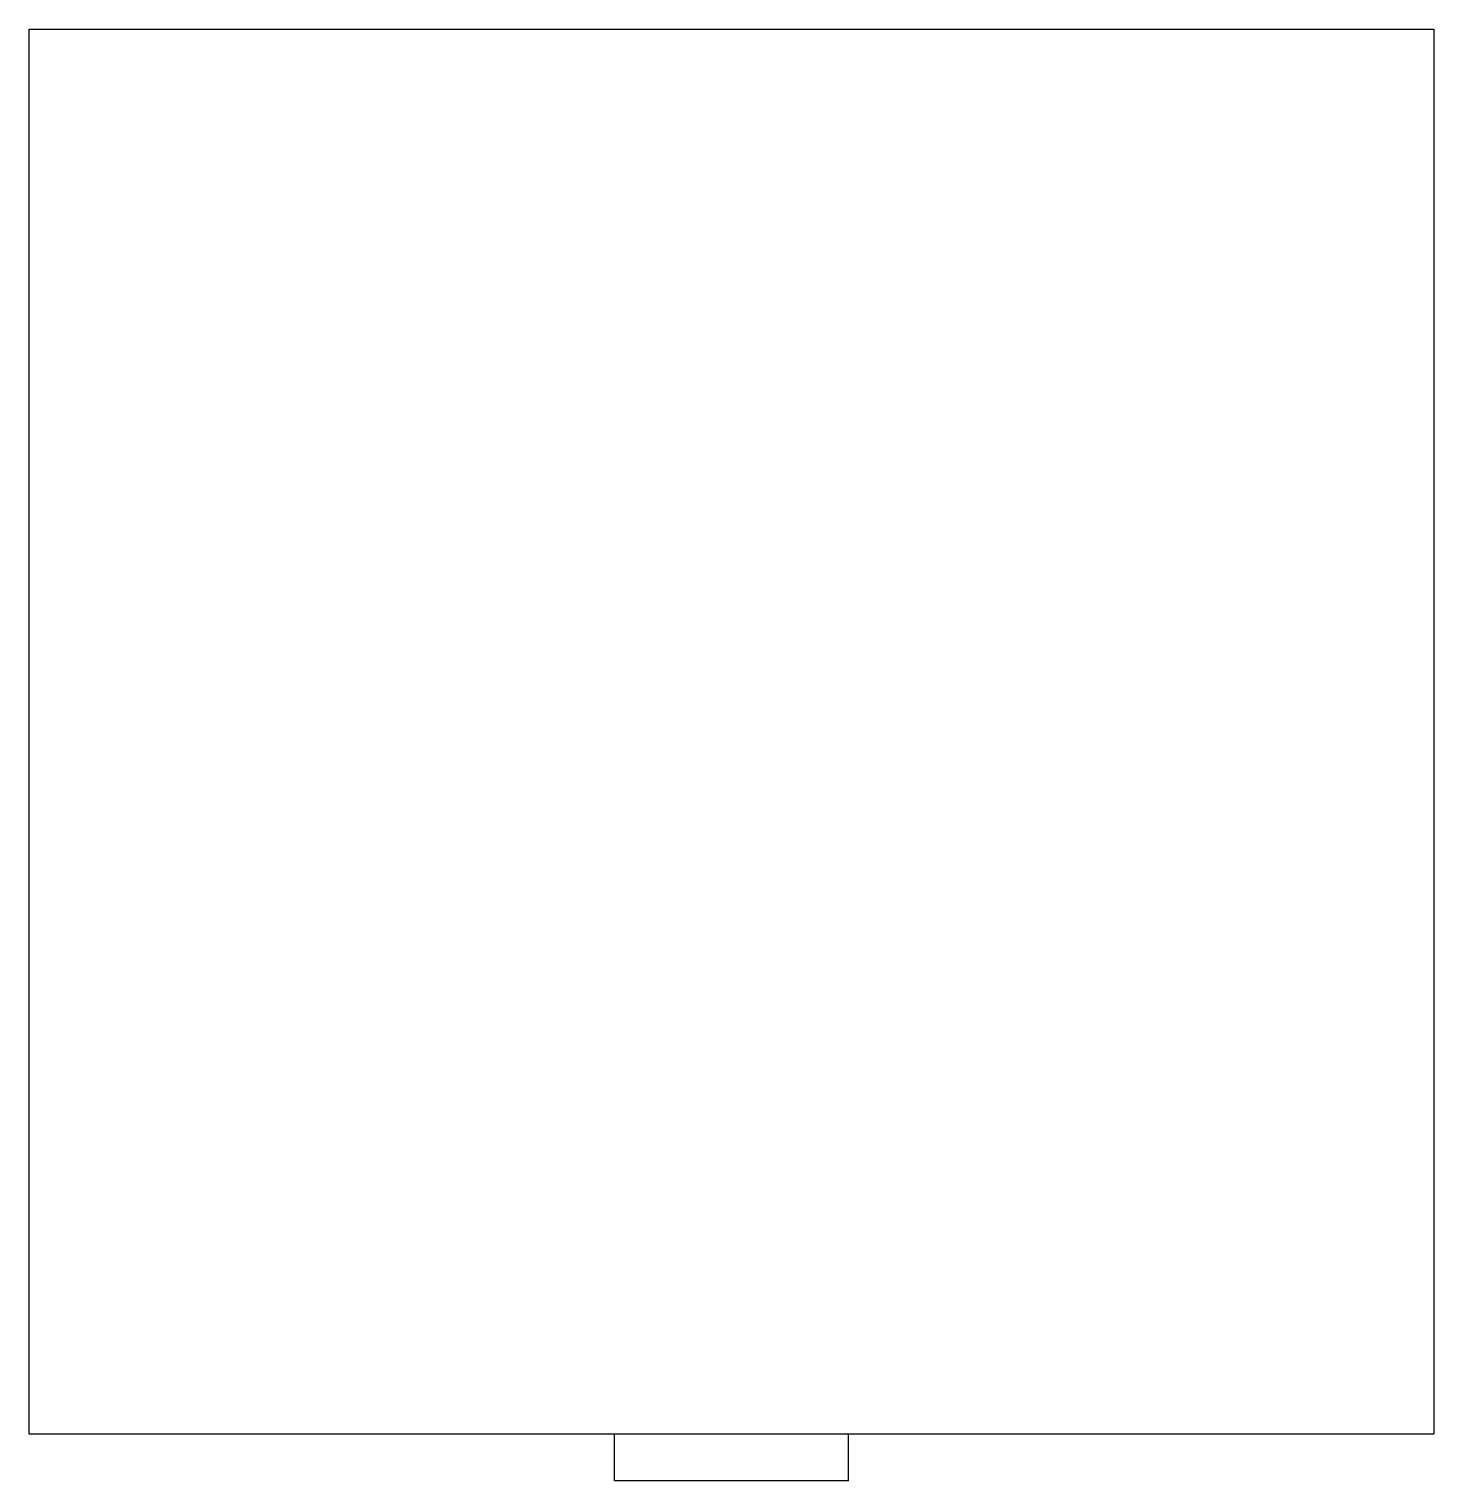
# Model space of a CAD drawing. Extents: x 2.769 to 3.369, y -0.641 to -0.021.
import ezdxf

# ---------------------------------------------------------------- set-up
doc = ezdxf.new("R2010")
doc.units = 0
doc.header["$LTSCALE"] = 0.5
doc.header["$MEASUREMENT"] = 0
doc.linetypes.add('CONTINU', pattern=[0])
doc.layers.get('0').update_dxf_attribs({"linetype": 'CONTINU'})

# ---------------------------------------------------------------- blocks, each defined once
blk = doc.blocks.new('A$C592432A0')
for p, q in [((0, 0.02), (0, 0.62)), ((0, 0.62), (0.6, 0.62)), ((0.6, 0.62), (0.6, 0.02)), ((0.6, 0.02), (0, 0.02)), ((0.25, 0), (0.25, 0.02)), ((0.35, 0), (0.35, 0.02)), ((0.35, 0), (0.25, 0))]:
    blk.add_line(p, q)

msp = doc.modelspace()

# ---------------------------------------------------------------- block references
msp.add_blockref('A$C592432A0', (2.76867, -0.64102))

doc.saveas('drawing.dxf')
